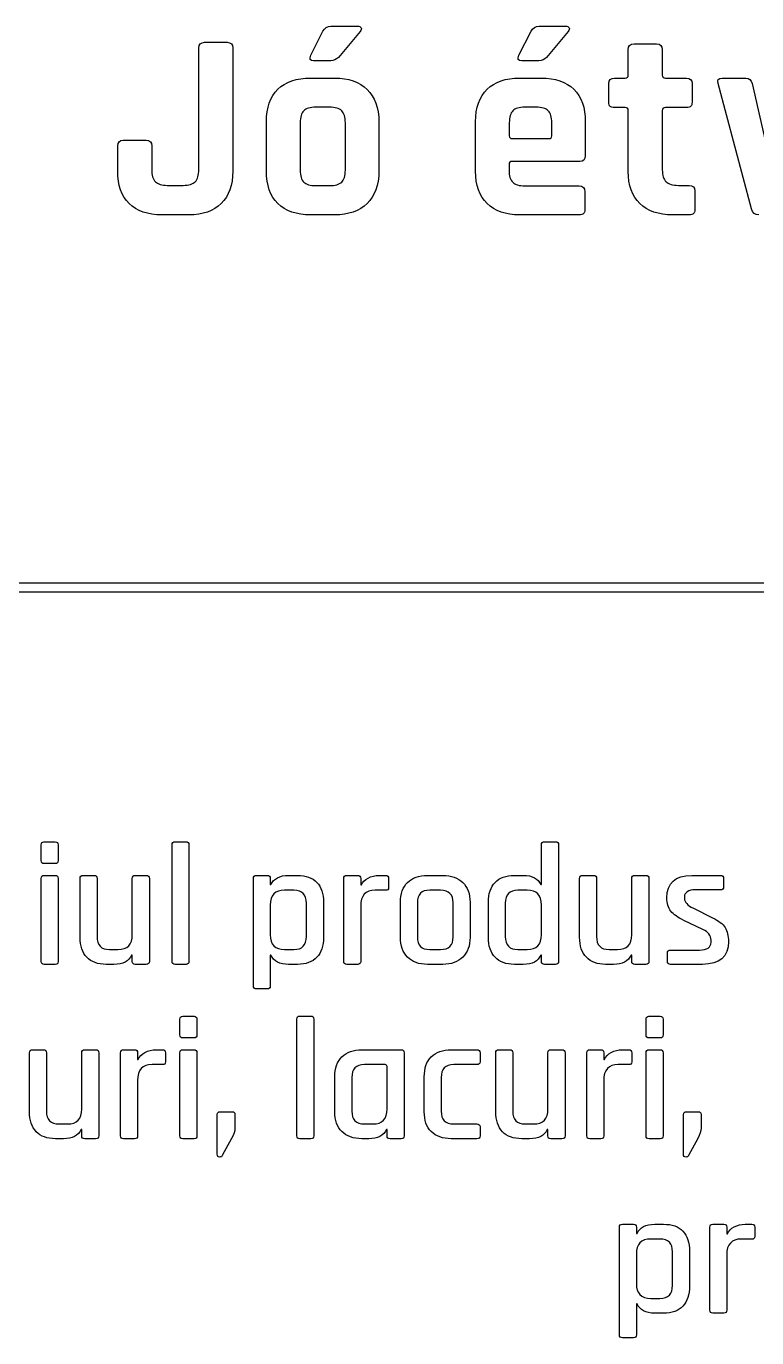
# Model space of a CAD drawing. Extents: x 23 to 195, y 64 to 143.
# Drawn here: x 78.13 to 97.33, y 108.62 to 143.11 of the extents above; entities that cross this region are included whole.
import ezdxf

# ---------------------------------------------------------------- set-up
doc = ezdxf.new("R2010")
doc.units = 0
doc.layers.add('Layer_1', color=7, linetype='CONTINUOUS')

msp = doc.modelspace()

# ---------------------------------------------------------------- linework, layer by layer
at = {"layer": 'Layer_1', "color": 7}
for points in [[(85.610937, 142.343018), (85.921028, 142.970963)], [(86.133048, 143.105018), (86.831195, 143.105018)], [(86.902103, 142.963907), (86.330603, 142.286574)], [(91.078498, 142.343018), (91.395998, 142.970963)], [(91.607665, 143.105018), (92.299109, 143.105018)], [(92.369665, 142.963907), (91.798165, 142.286574)], [(82.660903, 139.337281), (82.660903, 142.533448)], [(82.816125, 142.681614), (83.408792, 142.681614)], [(83.556958, 142.540503), (83.556958, 139.294948)], [(93.948698, 141.820907), (93.948698, 142.491185)], [(94.10392, 142.639351), (94.696587, 142.639351)], [(94.844754, 142.491185), (94.844754, 141.820907)], [(86.133048, 142.194851), (85.681492, 142.194851)], [(91.600609, 142.194851), (91.149054, 142.194851)], [(85.603881, 141.743296), (86.231825, 141.743296)], [(91.100018, 141.743296), (91.657407, 141.743296)], [(93.588512, 141.743296), (93.871087, 141.743296)], [(94.92942, 141.743296), (95.479754, 141.743296)], [(96.415991, 141.743366), (97.03688, 141.743366)], [(93.440345, 141.108296), (93.440345, 141.595129)], [(95.627568, 141.595129), (95.627568, 141.108296)], [(97.192102, 138.300255), (96.310157, 141.5952)], [(97.206213, 141.5952), (97.812991, 138.942311), (97.86238, 138.942311), (98.455046, 141.5952)], [(86.097417, 140.97424), (85.737937, 140.97424)], [(91.530054, 140.97424), (91.23372, 140.97424)], [(93.871087, 140.967185), (93.588512, 140.967185)], [(93.948698, 139.287963), (93.948698, 140.889574)], [(94.844754, 140.889574), (94.844754, 139.330296)], [(95.479754, 140.967185), (94.92942, 140.967185)], [(84.439714, 139.295018), (84.439714, 140.59324)], [(85.328714, 140.565018), (85.328714, 139.32324)], [(86.514048, 139.32324), (86.514048, 140.565018)], [(87.395992, 140.59324), (87.395992, 139.295018)], [(89.935851, 139.295018), (89.935851, 140.59324)], [(90.824498, 140.565018), (90.824498, 140.226351)], [(91.939276, 140.226351), (91.939276, 140.565018)], [(92.82122, 140.59324), (92.82122, 139.697185)], [(80.677939, 140.106336), (81.278014, 140.106336)], [(90.902109, 140.14874), (91.862018, 140.14874)], [(80.530125, 139.294948), (80.530125, 139.95817)], [(81.426181, 139.95817), (81.426181, 139.337281)], [(90.817795, 139.471407), (90.817795, 139.316185)], [(92.673407, 139.549018), (90.902109, 139.549018)], [(81.835403, 138.921003), (82.251328, 138.921003)], [(85.737937, 138.914018), (86.097417, 138.914018)], [(91.23372, 138.906963), (92.658943, 138.906963)], [(92.807109, 138.75174), (92.807109, 138.286074)], [(95.268087, 138.921074), (95.550309, 138.921074)], [(95.698476, 138.772907), (95.698476, 138.286074)], [(82.399847, 138.144892), (81.694292, 138.144892)], [(86.231825, 138.144963), (85.603881, 138.144963)], [(92.658943, 138.144963), (91.100018, 138.144963)], [(95.550309, 138.144963), (95.11992, 138.144963)], [(78.520103, 121.166791), (78.520103, 121.584127)], [(78.593481, 121.657505), (78.891578, 121.657505)], [(78.964956, 121.584127), (78.964956, 121.166791)], [(81.959687, 118.515948), (81.959687, 121.584057)], [(82.038003, 121.662021), (82.326575, 121.662021)], [(82.404539, 121.584057), (82.404539, 118.515948)], [(91.64961, 120.533802), (91.667955, 120.533802), (91.667955, 121.584021)], [(91.746271, 121.661985), (92.039782, 121.661985)], [(92.117393, 121.584021), (92.117393, 118.515913)], [(78.891578, 121.088827), (78.593481, 121.088827)], [(78.593481, 120.776972), (78.886992, 120.776972)], [(79.620699, 120.776901), (79.909977, 120.776901)], [(80.992299, 120.776901), (81.280872, 120.776901)], [(84.175025, 120.776866), (84.46395, 120.776866)], [(85.023456, 120.776866), (85.257347, 120.776866)], [(86.550384, 120.776901), (86.839309, 120.776901)], [(87.4034, 120.776901), (87.573087, 120.776901)], [(88.673365, 120.776866), (89.076943, 120.776866)], [(90.957107, 120.776866), (91.190999, 120.776866)], [(92.749959, 120.776901), (93.039237, 120.776901)], [(94.121559, 120.776901), (94.410132, 120.776901)], [(95.62083, 120.776901), (96.382124, 120.776901)], [(78.520103, 118.516019), (78.520103, 120.699008)], [(78.964956, 120.699008), (78.964956, 118.516019)], [(79.543088, 119.148832), (79.543088, 120.698937)], [(79.987588, 120.698937), (79.987588, 119.167176)], [(80.913983, 119.217623), (80.913983, 120.698937)], [(81.363774, 120.698937), (81.363774, 118.515948)], [(84.097061, 117.869271), (84.097061, 120.698902)], [(84.541914, 120.698902), (84.541914, 120.533802), (84.559906, 120.533802)], [(85.160686, 120.387046), (84.917975, 120.387046)], [(86.47242, 118.515948), (86.47242, 120.698937)], [(86.917273, 120.698937), (86.917273, 120.524665), (86.935264, 120.524665)], [(87.573087, 120.387082), (87.29792, 120.387082)], [(87.65105, 120.698937), (87.65105, 120.460459)], [(89.017323, 120.387046), (88.737571, 120.387046)], [(91.292246, 120.387046), (91.04883, 120.387046)], [(92.672348, 119.148832), (92.672348, 120.698937)], [(93.116848, 120.698937), (93.116848, 119.167176)], [(94.043243, 119.217623), (94.043243, 120.698937)], [(94.493034, 120.698937), (94.493034, 118.515948)], [(96.382124, 120.396254), (95.712905, 120.396254)], [(96.455502, 120.698937), (96.455502, 120.474218)], [(85.491239, 119.167141), (85.491239, 120.047674)], [(85.940325, 120.066019), (85.940325, 119.148796)], [(87.962871, 119.148796), (87.962871, 120.066019)], [(88.407371, 120.05226), (88.407371, 119.162555)], [(89.347523, 119.162555), (89.347523, 120.05226)], [(89.792376, 120.066019), (89.792376, 119.148796)], [(90.27413, 119.148796), (90.27413, 120.066019)], [(90.718982, 120.047674), (90.718982, 119.167141)], [(95.428213, 120.221982), (95.428213, 120.171534)], [(84.541914, 119.997227), (84.541914, 119.217588)], [(86.917273, 119.969746), (86.917273, 118.515948)], [(91.667955, 119.217588), (91.667955, 119.997227)], [(95.662105, 119.914712), (96.16693, 119.65789)], [(95.909755, 119.355207), (95.409868, 119.593684)], [(96.125655, 119.020421), (96.125655, 119.075454)], [(80.318141, 118.827804), (80.538274, 118.827804)], [(80.913983, 118.515948), (80.913983, 118.681048), (80.895638, 118.681048)], [(84.559906, 118.681013), (84.541914, 118.681013), (84.541914, 117.869271)], [(84.917975, 118.827769), (85.160686, 118.827769)], [(88.737571, 118.827769), (89.017323, 118.827769)], [(91.04883, 118.827769), (91.292246, 118.827769)], [(91.667955, 118.515913), (91.667955, 118.681013), (91.64961, 118.681013)], [(93.447401, 118.827804), (93.667534, 118.827804)], [(94.043243, 118.515948), (94.043243, 118.681048), (94.024898, 118.681048)], [(94.979127, 118.515948), (94.979127, 118.740668)], [(95.056738, 118.814046), (95.827205, 118.814046)], [(78.891578, 118.438055), (78.59842, 118.438055)], [(80.432794, 118.437984), (80.226419, 118.437984)], [(81.280872, 118.437984), (80.992299, 118.437984)], [(82.326575, 118.437984), (82.038003, 118.437984)], [(85.257347, 118.437949), (85.023456, 118.437949)], [(86.839309, 118.437984), (86.550384, 118.437984)], [(89.076943, 118.437949), (88.673365, 118.437949)], [(91.190999, 118.437949), (90.957107, 118.437949)], [(92.039782, 118.437949), (91.746271, 118.437949)], [(93.562054, 118.437984), (93.355679, 118.437984)], [(94.410132, 118.437984), (94.121559, 118.437984)], [(95.900582, 118.437984), (95.056738, 118.437984)], [(84.46395, 117.791308), (84.175025, 117.791308)], [(82.166732, 116.58068), (82.166732, 116.998016)], [(82.24011, 117.071394), (82.538207, 117.071394)], [(82.611585, 116.998016), (82.611585, 116.58068)], [(85.239426, 113.929837), (85.239426, 116.997946)], [(85.317743, 117.075909), (85.606315, 117.075909)], [(85.684279, 116.997946), (85.684279, 113.929837)], [(94.420574, 116.58068), (94.420574, 116.998016)], [(94.493952, 117.071394), (94.792049, 117.071394)], [(94.865427, 116.998016), (94.865427, 116.58068)], [(82.538207, 116.502716), (82.24011, 116.502716)], [(94.792049, 116.502716), (94.493952, 116.502716)], [(78.213998, 114.562721), (78.213998, 116.112826)], [(78.291609, 116.19079), (78.580887, 116.19079)], [(78.658498, 116.112826), (78.658498, 114.581065)], [(79.584892, 114.631512), (79.584892, 116.112826)], [(79.663209, 116.19079), (79.951781, 116.19079)], [(80.034684, 116.112826), (80.034684, 113.929837)], [(80.607842, 113.929837), (80.607842, 116.112826)], [(80.685806, 116.19079), (80.974731, 116.19079)], [(81.052695, 116.112826), (81.052695, 115.938554), (81.070687, 115.938554)], [(81.538823, 116.19079), (81.708509, 116.19079)], [(81.786473, 116.112826), (81.786473, 115.874348)], [(82.166732, 113.929908), (82.166732, 116.112897)], [(82.24011, 116.190861), (82.533621, 116.190861)], [(82.611585, 116.112897), (82.611585, 113.929908)], [(86.950257, 116.190755), (87.977546, 116.190755)], [(88.059743, 116.112791), (88.059743, 113.929802)], [(89.29824, 116.190719), (89.972752, 116.190719)], [(90.054949, 116.112756), (90.054949, 115.874278)], [(90.46784, 114.562721), (90.46784, 116.112826)], [(90.545451, 116.19079), (90.834729, 116.19079)], [(90.91234, 116.112826), (90.91234, 114.581065)], [(91.838734, 114.631512), (91.838734, 116.112826)], [(91.917051, 116.19079), (92.205623, 116.19079)], [(92.288526, 116.112826), (92.288526, 113.929837)], [(92.861684, 113.929837), (92.861684, 116.112826)], [(92.939648, 116.19079), (93.228573, 116.19079)], [(93.306537, 116.112826), (93.306537, 115.938554), (93.324528, 115.938554)], [(93.792665, 116.19079), (93.962351, 116.19079)], [(94.040315, 116.112826), (94.040315, 115.874348)], [(94.420574, 113.929908), (94.420574, 116.112897)], [(94.493952, 116.190861), (94.787463, 116.190861)], [(94.865427, 116.112897), (94.865427, 113.929908)], [(81.708509, 115.800971), (81.433342, 115.800971)], [(87.559857, 115.800935), (87.014463, 115.800935)], [(87.610657, 114.631477), (87.610657, 115.755074)], [(89.972752, 115.8009), (89.362446, 115.8009)], [(93.962351, 115.800971), (93.687184, 115.800971)], [(81.052695, 115.383634), (81.052695, 113.929837)], [(86.23941, 114.562685), (86.23941, 115.479908)], [(86.684263, 115.461563), (86.684263, 114.58103)], [(88.587746, 114.56265), (88.587746, 115.479872)], [(89.032599, 115.461528), (89.032599, 114.580994)], [(93.306537, 115.383634), (93.306537, 113.929837)], [(83.22637, 114.562756), (83.538226, 114.562756)], [(95.480212, 114.562756), (95.792068, 114.562756)], [(78.989051, 114.241693), (79.209184, 114.241693)], [(83.148407, 113.443745), (83.148407, 114.489378)], [(83.611604, 114.489378), (83.611604, 114.131661)], [(87.014463, 114.241658), (87.234596, 114.241658)], [(89.362446, 114.241622), (89.972752, 114.241622)], [(90.054949, 114.163658), (90.054949, 113.925181)], [(91.242893, 114.241693), (91.463026, 114.241693)], [(95.402248, 113.443745), (95.402248, 114.489378)], [(95.865446, 114.489378), (95.865446, 114.131661)], [(79.103703, 113.851873), (78.897328, 113.851873)], [(79.584892, 113.929837), (79.584892, 114.094937), (79.566548, 114.094937)], [(79.951781, 113.851873), (79.663209, 113.851873)], [(80.974731, 113.851873), (80.685806, 113.851873)], [(82.538207, 113.851944), (82.245048, 113.851944)], [(83.524468, 113.856495), (83.281051, 113.411642)], [(85.606315, 113.851873), (85.317743, 113.851873)], [(87.129116, 113.851838), (86.950257, 113.851838)], [(87.610657, 113.929802), (87.610657, 114.094902), (87.592313, 114.094902)], [(87.977546, 113.851838), (87.688621, 113.851838)], [(89.972752, 113.851803), (89.29824, 113.851803)], [(91.357545, 113.851873), (91.15117, 113.851873)], [(91.838734, 113.929837), (91.838734, 114.094937), (91.82039, 114.094937)], [(92.205623, 113.851873), (91.917051, 113.851873)], [(93.228573, 113.851873), (92.939648, 113.851873)], [(94.792049, 113.851944), (94.49889, 113.851944)], [(95.77831, 113.856495), (95.534893, 113.411642)], [(93.719216, 108.697049), (93.719216, 111.52668)], [(93.79718, 111.604644), (94.086105, 111.604644)], [(94.164069, 111.52668), (94.164069, 111.36158), (94.182061, 111.36158)], [(94.645611, 111.604644), (94.879502, 111.604644)], [(96.094575, 109.343726), (96.094575, 111.526715)], [(96.172539, 111.604679), (96.461464, 111.604679)], [(96.539428, 111.526715), (96.539428, 111.352443), (96.557419, 111.352443)], [(97.025555, 111.604679), (97.195242, 111.604679)], [(97.273205, 111.526715), (97.273205, 111.288237)], [(94.782841, 111.214824), (94.54013, 111.214824)], [(97.195242, 111.214859), (96.920075, 111.214859)], [(94.164069, 110.825005), (94.164069, 110.045366)], [(95.113394, 109.994919), (95.113394, 110.875452)], [(95.56248, 110.893796), (95.56248, 109.976574)], [(96.539428, 110.797523), (96.539428, 109.343726)], [(94.182061, 109.508791), (94.164069, 109.508791), (94.164069, 108.697049)], [(94.54013, 109.655546), (94.782841, 109.655546)], [(94.879502, 109.265727), (94.645611, 109.265727)], [(96.461464, 109.265762), (96.172539, 109.265762)], [(94.086105, 108.619085), (93.79718, 108.619085)]]:
    msp.add_lwpolyline(points, dxfattribs=at)
msp.add_lwpolyline([(104.70454, 128.220265), (74.093659, 128.220265), (74.093659, 128.46721), (104.70454, 128.46721), (104.70454, 128.220265), (104.70454, 128.220265)], close=True, dxfattribs=at)
for points in [[(85.921028, 142.970963), (85.972887, 143.060215), (86.043442, 143.105018), (86.133048, 143.105018)], [(86.831195, 143.105018), (86.883053, 143.105018), (86.916214, 143.090907), (86.930325, 143.062685)], [(86.930325, 143.062685), (86.944437, 143.034463), (86.934559, 143.001654), (86.902103, 142.963907)], [(91.395998, 142.970963), (91.442918, 143.060215), (91.513473, 143.105018), (91.607665, 143.105018)], [(92.299109, 143.105018), (92.350615, 143.105018), (92.383776, 143.090907), (92.397887, 143.062685)], [(92.397887, 143.062685), (92.411998, 143.034463), (92.402826, 143.001654), (92.369665, 142.963907)], [(82.660903, 142.533448), (82.660903, 142.632225), (82.712408, 142.681614), (82.816125, 142.681614)], [(83.408792, 142.681614), (83.50757, 142.681614), (83.556958, 142.634695), (83.556958, 142.540503)], [(93.948698, 142.491185), (93.948698, 142.589963), (94.000204, 142.639351), (94.10392, 142.639351)], [(94.696587, 142.639351), (94.795365, 142.639351), (94.844754, 142.589963), (94.844754, 142.491185)], [(85.681492, 142.194851), (85.582362, 142.194851), (85.559078, 142.24424), (85.610937, 142.343018)], [(86.330603, 142.286574), (86.269573, 142.22519), (86.203603, 142.194851), (86.133048, 142.194851)], [(91.149054, 142.194851), (91.055215, 142.194851), (91.031579, 142.24424), (91.078498, 142.343018)], [(91.798165, 142.286574), (91.746659, 142.22519), (91.68069, 142.194851), (91.600609, 142.194851)], [(84.743103, 141.446963), (84.945245, 141.644518), (85.232053, 141.743296), (85.603881, 141.743296)], [(86.231825, 141.743296), (86.598362, 141.743296), (86.884464, 141.643107), (87.089075, 141.443435)], [(90.238887, 141.446963), (90.441029, 141.644518), (90.72819, 141.743296), (91.100018, 141.743296)], [(91.657407, 141.743296), (92.028529, 141.743296), (92.31569, 141.644518), (92.517832, 141.446963)], [(93.440345, 141.595129), (93.440345, 141.693907), (93.490087, 141.743296), (93.588512, 141.743296)], [(93.871087, 141.743296), (93.922593, 141.743296), (93.948698, 141.769049), (93.948698, 141.820907)], [(94.844754, 141.820907), (94.844754, 141.769049), (94.872976, 141.743296), (94.92942, 141.743296)], [(95.479754, 141.743296), (95.578532, 141.743296), (95.627568, 141.693907), (95.627568, 141.595129)], [(96.310157, 141.5952), (96.281935, 141.693978), (96.317213, 141.743366), (96.415991, 141.743366)], [(97.03688, 141.743366), (97.130718, 141.743366), (97.187516, 141.693978), (97.206213, 141.5952)], [(84.439714, 140.59324), (84.439714, 140.964715), (84.540609, 141.249407), (84.743103, 141.446963)], [(87.089075, 141.443435), (87.293687, 141.24341), (87.395992, 140.960129), (87.395992, 140.59324)], [(89.935851, 140.59324), (89.935851, 140.964715), (90.036745, 141.249407), (90.238887, 141.446963)], [(92.517832, 141.446963), (92.719973, 141.249407), (92.82122, 140.964715), (92.82122, 140.59324)], [(93.472448, 140.995407), (93.451282, 141.014104), (93.440345, 141.051851), (93.440345, 141.108296)], [(95.627568, 141.108296), (95.627568, 141.056438), (95.616984, 141.020101), (95.59617, 140.998935)], [(85.420084, 140.882518), (85.359406, 140.821135), (85.328714, 140.715654), (85.328714, 140.565018)], [(85.737937, 140.97424), (85.5873, 140.97424), (85.481467, 140.943549), (85.420084, 140.882518)], [(86.418798, 140.882518), (86.355298, 140.943549), (86.248053, 140.97424), (86.097417, 140.97424)], [(86.514048, 140.565018), (86.514048, 140.715654), (86.482298, 140.821135), (86.418798, 140.882518)], [(90.91622, 140.882518), (90.85519, 140.821135), (90.824498, 140.715654), (90.824498, 140.565018)], [(91.23372, 140.97424), (91.083437, 140.97424), (90.977604, 140.943549), (90.91622, 140.882518)], [(91.847907, 140.882518), (91.786523, 140.943549), (91.68069, 140.97424), (91.530054, 140.97424)], [(91.939276, 140.565018), (91.939276, 140.715654), (91.908937, 140.821135), (91.847907, 140.882518)], [(93.588512, 140.967185), (93.53242, 140.967185), (93.493615, 140.976357), (93.472448, 140.995407)], [(93.948698, 140.889574), (93.948698, 140.941432), (93.922593, 140.967185), (93.871087, 140.967185)], [(94.92942, 140.967185), (94.872976, 140.967185), (94.844754, 140.941432), (94.844754, 140.889574)], [(95.59617, 140.998935), (95.575004, 140.977768), (95.536198, 140.967185), (95.479754, 140.967185)], [(80.530125, 139.95817), (80.530125, 140.056948), (80.579514, 140.106336), (80.677939, 140.106336)], [(81.278014, 140.106336), (81.376792, 140.106336), (81.426181, 140.056948), (81.426181, 139.95817)], [(90.824498, 140.226351), (90.824498, 140.174493), (90.850604, 140.14874), (90.902109, 140.14874)], [(91.862018, 140.14874), (91.913523, 140.14874), (91.939276, 140.174493), (91.939276, 140.226351)], [(92.82122, 139.697185), (92.82122, 139.598407), (92.772184, 139.549018), (92.673407, 139.549018)], [(81.426181, 139.337281), (81.426181, 139.186645), (81.457578, 139.079753), (81.521431, 139.016253)], [(82.569181, 139.016253), (82.630211, 139.079753), (82.660903, 139.186645), (82.660903, 139.337281)], [(85.328714, 139.32324), (85.328714, 139.172604), (85.359406, 139.066771), (85.420084, 139.00574)], [(86.418798, 139.00574), (86.482298, 139.066771), (86.514048, 139.172604), (86.514048, 139.32324)], [(90.902109, 139.549018), (90.846018, 139.549018), (90.817795, 139.523265), (90.817795, 139.471407)], [(94.844754, 139.330296), (94.844754, 139.184599), (94.877562, 139.079824), (94.943532, 139.016324)], [(80.833514, 138.441225), (80.631372, 138.638781), (80.530125, 138.923473), (80.530125, 139.294948)], [(81.521431, 139.016253), (81.584931, 138.952753), (81.689706, 138.921003), (81.835403, 138.921003)], [(82.251328, 138.921003), (82.401964, 138.921003), (82.507797, 138.952753), (82.569181, 139.016253)], [(83.556958, 139.294948), (83.556958, 138.928059), (83.455711, 138.644778), (83.25357, 138.444753)], [(84.743103, 138.441296), (84.540609, 138.638851), (84.439714, 138.92319), (84.439714, 139.295018)], [(85.420084, 139.00574), (85.481467, 138.94471), (85.5873, 138.914018), (85.737937, 138.914018)], [(86.097417, 138.914018), (86.248053, 138.914018), (86.355298, 138.94471), (86.418798, 139.00574)], [(87.395992, 139.295018), (87.395992, 138.928129), (87.293687, 138.644496), (87.089075, 138.444824)], [(90.238887, 138.441296), (90.036745, 138.638851), (89.935851, 138.92319), (89.935851, 139.295018)], [(90.817795, 139.316185), (90.817795, 139.170488), (90.849545, 139.065713), (90.912693, 139.002213)], [(90.912693, 139.002213), (90.976193, 138.938713), (91.083437, 138.906963), (91.23372, 138.906963)], [(94.255615, 138.441296), (94.051004, 138.638851), (93.948698, 138.921074), (93.948698, 139.287963)], [(94.943532, 139.016324), (95.009501, 138.952824), (95.117451, 138.921074), (95.268087, 138.921074)], [(92.658943, 138.906963), (92.758073, 138.906963), (92.807109, 138.855104), (92.807109, 138.75174)], [(95.550309, 138.921074), (95.649087, 138.921074), (95.698476, 138.871685), (95.698476, 138.772907)], [(81.694292, 138.144892), (81.322817, 138.144892), (81.035656, 138.24367), (80.833514, 138.441225)], [(83.25357, 138.444753), (83.051075, 138.244728), (82.766736, 138.144892), (82.399847, 138.144892)], [(85.603881, 138.144963), (85.232053, 138.144963), (84.945245, 138.24374), (84.743103, 138.441296)], [(87.089075, 138.444824), (86.884464, 138.244799), (86.598362, 138.144963), (86.231825, 138.144963)], [(91.100018, 138.144963), (90.72819, 138.144963), (90.441029, 138.24374), (90.238887, 138.441296)], [(95.11992, 138.144963), (94.748093, 138.144963), (94.460226, 138.24374), (94.255615, 138.441296)], [(97.382602, 138.145033), (97.283824, 138.145033), (97.220324, 138.196539), (97.192102, 138.300255)], [(92.775712, 138.176713), (92.754193, 138.155546), (92.71574, 138.144963), (92.658943, 138.144963)], [(92.807109, 138.286074), (92.807109, 138.234215), (92.796526, 138.197879), (92.775712, 138.176713)], [(95.666726, 138.176713), (95.645207, 138.155546), (95.606754, 138.144963), (95.550309, 138.144963)], [(95.698476, 138.286074), (95.698476, 138.234215), (95.68754, 138.197879), (95.666726, 138.176713)], [(78.520103, 121.584127), (78.520103, 121.632811), (78.544445, 121.657505), (78.593481, 121.657505)], [(78.891578, 121.657505), (78.940262, 121.657505), (78.964956, 121.632811), (78.964956, 121.584127)], [(81.959687, 121.584057), (81.959687, 121.635915), (81.985792, 121.662021), (82.038003, 121.662021)], [(82.326575, 121.662021), (82.378434, 121.662021), (82.404539, 121.635915), (82.404539, 121.584057)], [(91.667955, 121.584021), (91.667955, 121.63588), (91.69406, 121.661985), (91.746271, 121.661985)], [(92.039782, 121.661985), (92.091288, 121.661985), (92.117393, 121.63588), (92.117393, 121.584021)], [(78.593481, 121.088827), (78.544445, 121.088827), (78.520103, 121.11458), (78.520103, 121.166791)], [(78.964956, 121.166791), (78.964956, 121.11458), (78.940262, 121.088827), (78.891578, 121.088827)], [(78.520103, 120.699008), (78.520103, 120.750866), (78.544445, 120.776972), (78.593481, 120.776972)], [(78.886992, 120.776972), (78.93885, 120.776972), (78.964956, 120.750866), (78.964956, 120.699008)], [(79.543088, 120.698937), (79.543088, 120.750796), (79.568841, 120.776901), (79.620699, 120.776901)], [(79.909977, 120.776901), (79.961835, 120.776901), (79.987588, 120.750796), (79.987588, 120.698937)], [(80.913983, 120.698937), (80.913983, 120.750796), (80.940088, 120.776901), (80.992299, 120.776901)], [(81.280872, 120.776901), (81.336258, 120.776901), (81.363774, 120.750796), (81.363774, 120.698937)], [(84.097061, 120.698902), (84.097061, 120.75076), (84.122814, 120.776866), (84.175025, 120.776866)], [(84.46395, 120.776866), (84.515456, 120.776866), (84.541914, 120.75076), (84.541914, 120.698902)], [(84.559906, 120.533802), (84.633283, 120.695727), (84.7878, 120.776866), (85.023456, 120.776866)], [(85.257347, 120.776866), (85.477481, 120.776866), (85.646108, 120.715835), (85.763936, 120.593421)], [(86.47242, 120.698937), (86.47242, 120.750796), (86.498173, 120.776901), (86.550384, 120.776901)], [(86.839309, 120.776901), (86.890814, 120.776901), (86.917273, 120.750796), (86.917273, 120.698937)], [(86.935264, 120.524665), (86.965956, 120.600865), (87.02487, 120.662248), (87.112006, 120.708109)], [(87.112006, 120.708109), (87.199495, 120.753971), (87.296156, 120.776901), (87.4034, 120.776901)], [(87.573087, 120.776901), (87.624945, 120.776901), (87.65105, 120.750796), (87.65105, 120.698937)], [(88.148432, 120.591305), (88.272257, 120.71513), (88.447235, 120.776866), (88.673365, 120.776866)], [(89.076943, 120.776866), (89.300251, 120.776866), (89.475229, 120.71513), (89.602229, 120.591305)], [(90.450518, 120.593421), (90.568346, 120.715835), (90.736974, 120.776866), (90.957107, 120.776866)], [(91.190999, 120.776866), (91.426302, 120.776866), (91.579407, 120.695727), (91.64961, 120.533802)], [(92.672348, 120.698937), (92.672348, 120.750796), (92.698101, 120.776901), (92.749959, 120.776901)], [(93.039237, 120.776901), (93.091095, 120.776901), (93.116848, 120.750796), (93.116848, 120.698937)], [(94.043243, 120.698937), (94.043243, 120.750796), (94.069348, 120.776901), (94.121559, 120.776901)], [(94.410132, 120.776901), (94.465518, 120.776901), (94.493034, 120.750796), (94.493034, 120.698937)], [(94.965368, 120.185293), (94.965368, 120.579698), (95.183738, 120.776901), (95.62083, 120.776901)], [(96.382124, 120.776901), (96.43116, 120.776901), (96.455502, 120.750796), (96.455502, 120.698937)], [(84.917975, 120.387046), (84.66715, 120.387046), (84.541914, 120.257224), (84.541914, 119.997227)], [(85.491239, 120.047674), (85.491239, 120.273805), (85.38082, 120.387046), (85.160686, 120.387046)], [(85.763936, 120.593421), (85.881411, 120.471008), (85.940325, 120.295324), (85.940325, 120.066019)], [(87.29792, 120.387082), (87.04392, 120.387082), (86.917273, 120.247734), (86.917273, 119.969746)], [(87.65105, 120.460459), (87.65105, 120.402251), (87.624945, 120.377909), (87.573087, 120.387082)], [(87.962871, 120.066019), (87.962871, 120.292149), (88.024607, 120.467127), (88.148432, 120.591305)], [(88.737571, 120.387046), (88.621507, 120.387046), (88.537546, 120.360235), (88.485335, 120.306613)], [(89.347523, 120.05226), (89.347523, 120.275569), (89.237457, 120.387046), (89.017323, 120.387046)], [(89.602229, 120.591305), (89.729229, 120.467127), (89.792376, 120.292149), (89.792376, 120.066019)], [(90.27413, 120.066019), (90.27413, 120.295324), (90.332691, 120.471008), (90.450518, 120.593421)], [(91.04883, 120.387046), (90.828696, 120.387046), (90.718982, 120.273805), (90.718982, 120.047674)], [(91.667955, 119.997227), (91.667955, 120.257224), (91.542718, 120.387046), (91.292246, 120.387046)], [(95.712905, 120.396254), (95.62083, 120.396254), (95.550627, 120.380026), (95.501591, 120.348276)], [(96.455502, 120.474218), (96.455502, 120.422359), (96.43116, 120.396254), (96.382124, 120.396254)], [(88.485335, 120.306613), (88.433476, 120.253344), (88.407371, 120.168324), (88.407371, 120.05226)], [(95.070496, 119.836748), (95.000293, 119.925296), (94.965368, 120.041359), (94.965368, 120.185293)], [(95.501591, 120.348276), (95.452555, 120.316173), (95.428213, 120.27384), (95.428213, 120.221982)], [(95.428213, 120.171534), (95.428213, 120.073815), (95.50653, 119.98809), (95.662105, 119.914712)], [(95.409868, 119.593684), (95.253941, 119.667062), (95.141052, 119.747848), (95.070496, 119.836748)], [(96.125655, 119.075454), (96.125655, 119.197515), (96.053688, 119.291001), (95.909755, 119.355207)], [(96.16693, 119.65789), (96.32568, 119.587334), (96.435041, 119.504079), (96.49466, 119.408123)], [(96.49466, 119.408123), (96.55428, 119.311815), (96.583913, 119.186932), (96.583913, 119.034179)], [(79.71983, 118.623546), (79.602002, 118.747371), (79.543088, 118.922701), (79.543088, 119.148832)], [(79.987588, 119.167176), (79.987588, 118.940693), (80.098008, 118.827804), (80.318141, 118.827804)], [(80.538274, 118.827804), (80.788747, 118.827804), (80.913983, 118.957626), (80.913983, 119.217623)], [(84.541914, 119.217588), (84.541914, 118.957591), (84.66715, 118.827769), (84.917975, 118.827769)], [(85.160686, 118.827769), (85.38082, 118.827769), (85.491239, 118.940658), (85.491239, 119.167141)], [(85.940325, 119.148796), (85.940325, 118.922666), (85.881411, 118.747335), (85.763936, 118.62351)], [(88.148432, 118.62598), (88.024607, 118.751216), (87.962871, 118.925488), (87.962871, 119.148796)], [(88.407371, 119.162555), (88.407371, 119.046491), (88.433476, 118.961471), (88.485335, 118.908202)], [(89.017323, 118.827769), (89.237457, 118.827769), (89.347523, 118.939246), (89.347523, 119.162555)], [(89.792376, 119.148796), (89.792376, 118.925488), (89.729229, 118.751216), (89.602229, 118.62598)], [(90.450518, 118.62351), (90.332691, 118.747335), (90.27413, 118.922666), (90.27413, 119.148796)], [(90.718982, 119.167141), (90.718982, 118.940658), (90.828696, 118.827769), (91.04883, 118.827769)], [(91.292246, 118.827769), (91.542718, 118.827769), (91.667955, 118.957591), (91.667955, 119.217588)], [(92.84909, 118.623546), (92.731262, 118.747371), (92.672348, 118.922701), (92.672348, 119.148832)], [(93.116848, 119.167176), (93.116848, 118.940693), (93.227268, 118.827804), (93.447401, 118.827804)], [(93.667534, 118.827804), (93.918007, 118.827804), (94.043243, 118.957626), (94.043243, 119.217623)], [(95.827205, 118.814046), (96.025818, 118.814046), (96.125655, 118.882837), (96.125655, 119.020421)], [(96.583913, 119.034179), (96.583913, 118.636598), (96.356371, 118.437984), (95.900582, 118.437984)], [(80.895638, 118.681048), (80.82226, 118.518771), (80.668097, 118.437984), (80.432794, 118.437984)], [(85.023456, 118.437949), (84.7878, 118.437949), (84.633283, 118.519088), (84.559906, 118.681013)], [(88.485335, 118.908202), (88.537546, 118.85458), (88.621507, 118.827769), (88.737571, 118.827769)], [(91.64961, 118.681013), (91.579407, 118.519088), (91.426302, 118.437949), (91.190999, 118.437949)], [(94.024898, 118.681048), (93.95152, 118.518771), (93.797357, 118.437984), (93.562054, 118.437984)], [(94.979127, 118.740668), (94.979127, 118.789704), (95.00488, 118.814046), (95.056738, 118.814046)], [(78.59842, 118.438055), (78.546209, 118.438055), (78.520103, 118.464161), (78.520103, 118.516019)], [(78.949081, 118.45393), (78.938498, 118.443347), (78.919095, 118.438055), (78.891578, 118.438055)], [(78.964956, 118.516019), (78.964956, 118.485327), (78.959664, 118.464513), (78.949081, 118.45393)], [(80.226419, 118.437984), (80.006285, 118.437984), (79.837305, 118.499721), (79.71983, 118.623546)], [(80.992299, 118.437984), (80.940088, 118.437984), (80.913983, 118.46409), (80.913983, 118.515948)], [(81.363774, 118.515948), (81.363774, 118.46409), (81.336258, 118.437984), (81.280872, 118.437984)], [(82.038003, 118.437984), (81.985792, 118.437984), (81.959687, 118.46409), (81.959687, 118.515948)], [(82.404539, 118.515948), (82.404539, 118.46409), (82.378434, 118.437984), (82.326575, 118.437984)], [(85.763936, 118.62351), (85.646108, 118.499685), (85.477481, 118.437949), (85.257347, 118.437949)], [(86.550384, 118.437984), (86.498173, 118.437984), (86.47242, 118.46409), (86.47242, 118.515948)], [(86.917273, 118.515948), (86.917273, 118.46409), (86.890814, 118.437984), (86.839309, 118.437984)], [(88.673365, 118.437949), (88.447235, 118.437949), (88.272257, 118.500744), (88.148432, 118.62598)], [(89.602229, 118.62598), (89.475229, 118.500744), (89.300251, 118.437949), (89.076943, 118.437949)], [(90.957107, 118.437949), (90.736974, 118.437949), (90.568346, 118.499685), (90.450518, 118.62351)], [(91.746271, 118.437949), (91.69406, 118.437949), (91.667955, 118.464055), (91.667955, 118.515913)], [(92.117393, 118.515913), (92.117393, 118.464055), (92.091288, 118.437949), (92.039782, 118.437949)], [(93.355679, 118.437984), (93.135545, 118.437984), (92.966565, 118.499721), (92.84909, 118.623546)], [(94.121559, 118.437984), (94.069348, 118.437984), (94.043243, 118.46409), (94.043243, 118.515948)], [(94.493034, 118.515948), (94.493034, 118.46409), (94.465518, 118.437984), (94.410132, 118.437984)], [(95.056738, 118.437984), (95.00488, 118.437984), (94.979127, 118.46409), (94.979127, 118.515948)], [(84.175025, 117.791308), (84.122814, 117.791308), (84.097061, 117.817413), (84.097061, 117.869271)], [(84.541914, 117.869271), (84.541914, 117.817413), (84.515456, 117.791308), (84.46395, 117.791308)], [(82.166732, 116.998016), (82.166732, 117.046699), (82.191073, 117.071394), (82.24011, 117.071394)], [(82.538207, 117.071394), (82.58689, 117.071394), (82.611585, 117.046699), (82.611585, 116.998016)], [(85.239426, 116.997946), (85.239426, 117.049804), (85.265532, 117.075909), (85.317743, 117.075909)], [(85.606315, 117.075909), (85.658173, 117.075909), (85.684279, 117.049804), (85.684279, 116.997946)], [(94.420574, 116.998016), (94.420574, 117.046699), (94.444915, 117.071394), (94.493952, 117.071394)], [(94.792049, 117.071394), (94.840732, 117.071394), (94.865427, 117.046699), (94.865427, 116.998016)], [(82.24011, 116.502716), (82.191073, 116.502716), (82.166732, 116.528469), (82.166732, 116.58068)], [(82.611585, 116.58068), (82.611585, 116.528469), (82.58689, 116.502716), (82.538207, 116.502716)], [(94.493952, 116.502716), (94.444915, 116.502716), (94.420574, 116.528469), (94.420574, 116.58068)], [(94.865427, 116.58068), (94.865427, 116.528469), (94.840732, 116.502716), (94.792049, 116.502716)], [(78.213998, 116.112826), (78.213998, 116.164684), (78.239751, 116.19079), (78.291609, 116.19079)], [(78.580887, 116.19079), (78.632745, 116.19079), (78.658498, 116.164684), (78.658498, 116.112826)], [(79.584892, 116.112826), (79.584892, 116.164684), (79.610998, 116.19079), (79.663209, 116.19079)], [(79.951781, 116.19079), (80.007167, 116.19079), (80.034684, 116.164684), (80.034684, 116.112826)], [(80.607842, 116.112826), (80.607842, 116.164684), (80.633595, 116.19079), (80.685806, 116.19079)], [(80.974731, 116.19079), (81.026237, 116.19079), (81.052695, 116.164684), (81.052695, 116.112826)], [(81.070687, 115.938554), (81.101378, 116.014754), (81.160292, 116.076137), (81.247428, 116.121998)], [(81.247428, 116.121998), (81.334917, 116.167859), (81.431578, 116.19079), (81.538823, 116.19079)], [(81.708509, 116.19079), (81.760367, 116.19079), (81.786473, 116.164684), (81.786473, 116.112826)], [(81.786473, 115.874348), (81.786473, 115.81614), (81.760367, 115.791798), (81.708509, 115.800971)], [(82.166732, 116.112897), (82.166732, 116.164755), (82.191073, 116.190861), (82.24011, 116.190861)], [(82.533621, 116.190861), (82.585479, 116.190861), (82.611585, 116.164755), (82.611585, 116.112897)], [(86.23941, 115.479908), (86.23941, 115.706038), (86.301146, 115.881016), (86.425324, 116.005194)], [(86.425324, 116.005194), (86.548796, 116.129019), (86.723774, 116.190755), (86.950257, 116.190755)], [(87.977546, 116.190755), (88.03258, 116.190755), (88.059743, 116.164649), (88.059743, 116.112791)], [(88.587746, 115.479872), (88.587746, 115.706356), (88.649482, 115.881333), (88.773307, 116.005158)], [(88.773307, 116.005158), (88.897132, 116.128983), (89.07211, 116.190719), (89.29824, 116.190719)], [(89.972752, 116.190719), (90.027785, 116.190719), (90.054949, 116.164614), (90.054949, 116.112756)], [(90.054949, 115.874278), (90.054949, 115.825242), (90.027785, 115.8009), (89.972752, 115.8009)], [(90.46784, 116.112826), (90.46784, 116.164684), (90.493593, 116.19079), (90.545451, 116.19079)], [(90.834729, 116.19079), (90.886587, 116.19079), (90.91234, 116.164684), (90.91234, 116.112826)], [(91.838734, 116.112826), (91.838734, 116.164684), (91.86484, 116.19079), (91.917051, 116.19079)], [(92.205623, 116.19079), (92.261009, 116.19079), (92.288526, 116.164684), (92.288526, 116.112826)], [(92.861684, 116.112826), (92.861684, 116.164684), (92.887437, 116.19079), (92.939648, 116.19079)], [(93.228573, 116.19079), (93.280078, 116.19079), (93.306537, 116.164684), (93.306537, 116.112826)], [(93.324528, 115.938554), (93.35522, 116.014754), (93.414134, 116.076137), (93.50127, 116.121998)], [(93.50127, 116.121998), (93.588759, 116.167859), (93.68542, 116.19079), (93.792665, 116.19079)], [(93.962351, 116.19079), (94.014209, 116.19079), (94.040315, 116.164684), (94.040315, 116.112826)], [(94.040315, 115.874348), (94.040315, 115.81614), (94.014209, 115.791798), (93.962351, 115.800971)], [(94.420574, 116.112897), (94.420574, 116.164755), (94.444915, 116.190861), (94.493952, 116.190861)], [(94.787463, 116.190861), (94.839321, 116.190861), (94.865427, 116.164755), (94.865427, 116.112897)], [(81.433342, 115.800971), (81.179342, 115.800971), (81.052695, 115.661623), (81.052695, 115.383634)], [(87.014463, 115.800935), (86.79433, 115.800935), (86.684263, 115.687694), (86.684263, 115.461563)], [(87.610657, 115.755074), (87.610657, 115.785413), (87.593724, 115.800935), (87.559857, 115.800935)], [(89.362446, 115.8009), (89.142313, 115.8009), (89.032599, 115.687658), (89.032599, 115.461528)], [(93.687184, 115.800971), (93.433184, 115.800971), (93.306537, 115.661623), (93.306537, 115.383634)], [(78.39074, 114.037434), (78.272912, 114.161259), (78.213998, 114.33659), (78.213998, 114.562721)], [(78.658498, 114.581065), (78.658498, 114.354582), (78.768917, 114.241693), (78.989051, 114.241693)], [(79.209184, 114.241693), (79.459656, 114.241693), (79.584892, 114.371515), (79.584892, 114.631512)], [(83.148407, 114.489378), (83.148407, 114.538061), (83.174512, 114.562756), (83.22637, 114.562756)], [(83.538226, 114.562756), (83.587262, 114.562756), (83.611604, 114.538061), (83.611604, 114.489378)], [(86.425324, 114.039869), (86.301146, 114.165105), (86.23941, 114.339377), (86.23941, 114.562685)], [(86.684263, 114.58103), (86.684263, 114.354546), (86.79433, 114.241658), (87.014463, 114.241658)], [(87.234596, 114.241658), (87.485421, 114.241658), (87.610657, 114.37148), (87.610657, 114.631477)], [(88.773307, 114.039833), (88.649482, 114.165069), (88.587746, 114.339694), (88.587746, 114.56265)], [(89.032599, 114.580994), (89.032599, 114.354864), (89.142313, 114.241622), (89.362446, 114.241622)], [(90.644582, 114.037434), (90.526754, 114.161259), (90.46784, 114.33659), (90.46784, 114.562721)], [(90.91234, 114.581065), (90.91234, 114.354582), (91.022759, 114.241693), (91.242893, 114.241693)], [(91.463026, 114.241693), (91.713498, 114.241693), (91.838734, 114.371515), (91.838734, 114.631512)], [(95.402248, 114.489378), (95.402248, 114.538061), (95.428354, 114.562756), (95.480212, 114.562756)], [(95.792068, 114.562756), (95.841104, 114.562756), (95.865446, 114.538061), (95.865446, 114.489378)], [(89.972752, 114.241622), (90.027785, 114.241622), (90.054949, 114.215517), (90.054949, 114.163658)], [(78.897328, 113.851873), (78.677195, 113.851873), (78.508215, 113.913609), (78.39074, 114.037434)], [(79.566548, 114.094937), (79.49317, 113.932659), (79.339006, 113.851873), (79.103703, 113.851873)], [(79.663209, 113.851873), (79.610998, 113.851873), (79.584892, 113.877979), (79.584892, 113.929837)], [(80.034684, 113.929837), (80.034684, 113.877979), (80.007167, 113.851873), (79.951781, 113.851873)], [(80.685806, 113.851873), (80.633595, 113.851873), (80.607842, 113.877979), (80.607842, 113.929837)], [(81.052695, 113.929837), (81.052695, 113.877979), (81.026237, 113.851873), (80.974731, 113.851873)], [(82.245048, 113.851944), (82.192837, 113.851944), (82.166732, 113.878049), (82.166732, 113.929908)], [(82.59571, 113.867819), (82.585126, 113.857236), (82.565723, 113.851944), (82.538207, 113.851944)], [(82.611585, 113.929908), (82.611585, 113.899216), (82.606293, 113.878402), (82.59571, 113.867819)], [(83.611604, 114.131661), (83.611604, 114.058284), (83.582323, 113.966561), (83.524468, 113.856495)], [(85.317743, 113.851873), (85.265532, 113.851873), (85.239426, 113.877979), (85.239426, 113.929837)], [(85.684279, 113.929837), (85.684279, 113.877979), (85.658173, 113.851873), (85.606315, 113.851873)], [(86.950257, 113.851838), (86.723774, 113.851838), (86.548796, 113.914633), (86.425324, 114.039869)], [(87.592313, 114.094902), (87.518935, 113.932977), (87.364418, 113.851838), (87.129116, 113.851838)], [(87.688621, 113.851838), (87.63641, 113.851838), (87.610657, 113.877944), (87.610657, 113.929802)], [(88.059743, 113.929802), (88.059743, 113.877944), (88.03258, 113.851838), (87.977546, 113.851838)], [(89.29824, 113.851803), (89.07211, 113.851803), (88.897132, 113.914597), (88.773307, 114.039833)], [(90.054949, 113.925181), (90.054949, 113.876497), (90.027785, 113.851803), (89.972752, 113.851803)], [(91.15117, 113.851873), (90.931037, 113.851873), (90.762057, 113.913609), (90.644582, 114.037434)], [(91.82039, 114.094937), (91.747012, 113.932659), (91.592848, 113.851873), (91.357545, 113.851873)], [(91.917051, 113.851873), (91.86484, 113.851873), (91.838734, 113.877979), (91.838734, 113.929837)], [(92.288526, 113.929837), (92.288526, 113.877979), (92.261009, 113.851873), (92.205623, 113.851873)], [(92.939648, 113.851873), (92.887437, 113.851873), (92.861684, 113.877979), (92.861684, 113.929837)], [(93.306537, 113.929837), (93.306537, 113.877979), (93.280078, 113.851873), (93.228573, 113.851873)], [(94.49889, 113.851944), (94.446679, 113.851944), (94.420574, 113.878049), (94.420574, 113.929908)], [(94.849552, 113.867819), (94.838968, 113.857236), (94.819565, 113.851944), (94.792049, 113.851944)], [(94.865427, 113.929908), (94.865427, 113.899216), (94.860135, 113.878402), (94.849552, 113.867819)], [(95.865446, 114.131661), (95.865446, 114.058284), (95.836165, 113.966561), (95.77831, 113.856495)], [(83.212612, 113.370367), (83.169573, 113.370367), (83.148407, 113.394709), (83.148407, 113.443745)], [(83.281051, 113.411642), (83.269057, 113.384125), (83.246126, 113.370367), (83.212612, 113.370367)], [(95.466454, 113.370367), (95.423415, 113.370367), (95.402248, 113.394709), (95.402248, 113.443745)], [(95.534893, 113.411642), (95.522898, 113.384125), (95.499968, 113.370367), (95.466454, 113.370367)], [(93.719216, 111.52668), (93.719216, 111.578538), (93.744969, 111.604644), (93.79718, 111.604644)], [(94.086105, 111.604644), (94.137611, 111.604644), (94.164069, 111.578538), (94.164069, 111.52668)], [(94.182061, 111.36158), (94.255438, 111.523505), (94.409955, 111.604644), (94.645611, 111.604644)], [(94.879502, 111.604644), (95.099636, 111.604644), (95.268263, 111.543613), (95.386091, 111.421199)], [(95.386091, 111.421199), (95.503566, 111.298785), (95.56248, 111.123102), (95.56248, 110.893796)], [(96.094575, 111.526715), (96.094575, 111.578573), (96.120328, 111.604679), (96.172539, 111.604679)], [(96.461464, 111.604679), (96.512969, 111.604679), (96.539428, 111.578573), (96.539428, 111.526715)], [(96.557419, 111.352443), (96.588111, 111.428643), (96.647025, 111.490026), (96.734161, 111.535887)], [(96.734161, 111.535887), (96.82165, 111.581748), (96.918311, 111.604679), (97.025555, 111.604679)], [(97.195242, 111.604679), (97.2471, 111.604679), (97.273205, 111.578573), (97.273205, 111.526715)], [(94.54013, 111.214824), (94.289305, 111.214824), (94.164069, 111.085002), (94.164069, 110.825005)], [(95.113394, 110.875452), (95.113394, 111.101583), (95.002975, 111.214824), (94.782841, 111.214824)], [(96.920075, 111.214859), (96.666075, 111.214859), (96.539428, 111.075512), (96.539428, 110.797523)], [(97.273205, 111.288237), (97.273205, 111.230029), (97.2471, 111.205687), (97.195242, 111.214859)], [(94.164069, 110.045366), (94.164069, 109.785369), (94.289305, 109.655546), (94.54013, 109.655546)], [(94.782841, 109.655546), (95.002975, 109.655546), (95.113394, 109.768435), (95.113394, 109.994919)], [(95.56248, 109.976574), (95.56248, 109.750444), (95.503566, 109.575113), (95.386091, 109.451288)], [(94.645611, 109.265727), (94.409955, 109.265727), (94.255438, 109.346866), (94.182061, 109.508791)], [(95.386091, 109.451288), (95.268263, 109.327463), (95.099636, 109.265727), (94.879502, 109.265727)], [(96.172539, 109.265762), (96.120328, 109.265762), (96.094575, 109.291868), (96.094575, 109.343726)], [(96.539428, 109.343726), (96.539428, 109.291868), (96.512969, 109.265762), (96.461464, 109.265762)], [(93.79718, 108.619085), (93.744969, 108.619085), (93.719216, 108.645191), (93.719216, 108.697049)], [(94.164069, 108.697049), (94.164069, 108.645191), (94.137611, 108.619085), (94.086105, 108.619085)]]:
    msp.add_open_spline(points, degree=3, dxfattribs=at)

doc.saveas('drawing.dxf')
